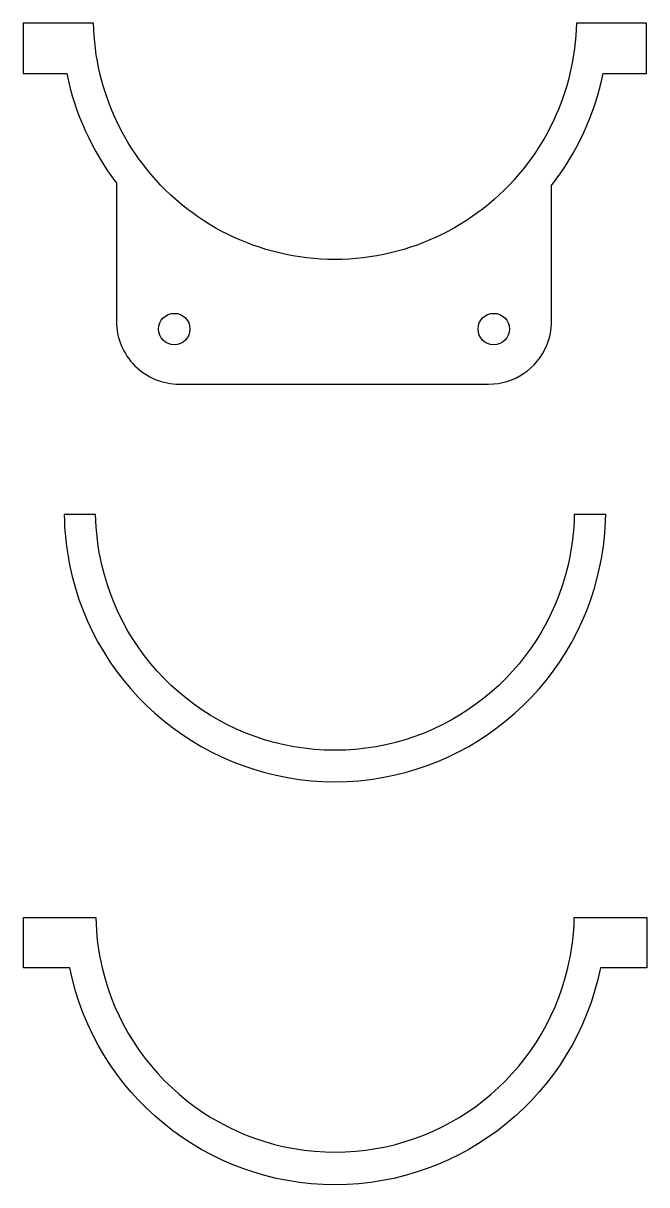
# Model space of a CAD drawing. Extents: x 0 to 99, y 0 to 184.
import ezdxf

# ---------------------------------------------------------------- set-up
doc = ezdxf.new("R2010")
doc.units = 0
doc.header["$LTSCALE"] = 2.97
doc.header["$MEASUREMENT"] = 0
doc.layers.get('0').update_dxf_attribs({"linetype": 'CONTINUOUS'})
doc.layers.add('FRONT_MIDDLE', color=7, linetype='CONTINUOUS')
doc.layers.add('FRONT_TOP', color=7, linetype='CONTINUOUS')

msp = doc.modelspace()

# ---------------------------------------------------------------- linework, layer by layer
at = {"color": 7, "linetype": 'CONTINUOUS'}
msp.add_line((86.855515, 176.399478), (86.775094, 176.399478), dxfattribs=at)
for points in [[(93.033888, 184.399478), (87.882753, 184.399478, -0.052726), (86.855515, 176.399478, -0.104068), (80.12224, 162.113765, -0.497292), (18.962426, 162.113765, -0.104068), (12.229152, 176.399478, -0.052726), (11.201913, 184.399478), (0.042333, 184.399478), (0.042333, 176.399478), (6.95359, 176.399478, 0.11099), (14.838989, 159.028241), (14.838989, 137.113763, 0.414214), (24.838989, 127.113763), (73.948991, 127.113763, 0.303347), (83.187786, 133.286929, 0.098491), (83.948991, 137.113763), (83.948991, 158.640236, 0.113832), (92.131076, 176.399478), (99.042335, 176.399478), (99.042335, 184.399478)], [(21.52399, 135.853763, -1), (26.52399, 135.853763, -1)], [(72.26399, 135.853763, -1), (77.26399, 135.853763, -1)]]:
    msp.add_lwpolyline(points, format="xyb", close=True, dxfattribs=at)
at = {"layer": 'FRONT_MIDDLE', "linetype": 'CONTINUOUS'}
msp.add_lwpolyline([(91.679379, 98.435192, 0.046882), (92.538537, 106.435192), (87.538037, 106.435192, -0.053171), (86.563012, 98.435192, -0.794923), (12.521656, 98.435192, -0.053171), (11.546631, 106.435192), (6.546131, 106.435192, 0.046882), (7.405288, 98.435192, 0.817062)], format="xyb", close=True, dxfattribs=at)
at = {"layer": 'FRONT_TOP', "linetype": 'CONTINUOUS'}
msp.add_lwpolyline([(92.557334, 42.470905), (99.061132, 42.470905), (99.061132, 34.470905), (91.698176, 34.470905, -0.817062), (7.424085, 34.470905), (0.061131, 34.470905), (0.061131, 42.470905), (6.564928, 42.470905), (11.568533, 42.470905, 0.053203), (12.582252, 34.470905, 0.790992), (86.54001, 34.470905, 0.053203), (87.553729, 42.470905)], format="xyb", close=True, dxfattribs=at)

doc.saveas('drawing.dxf')
